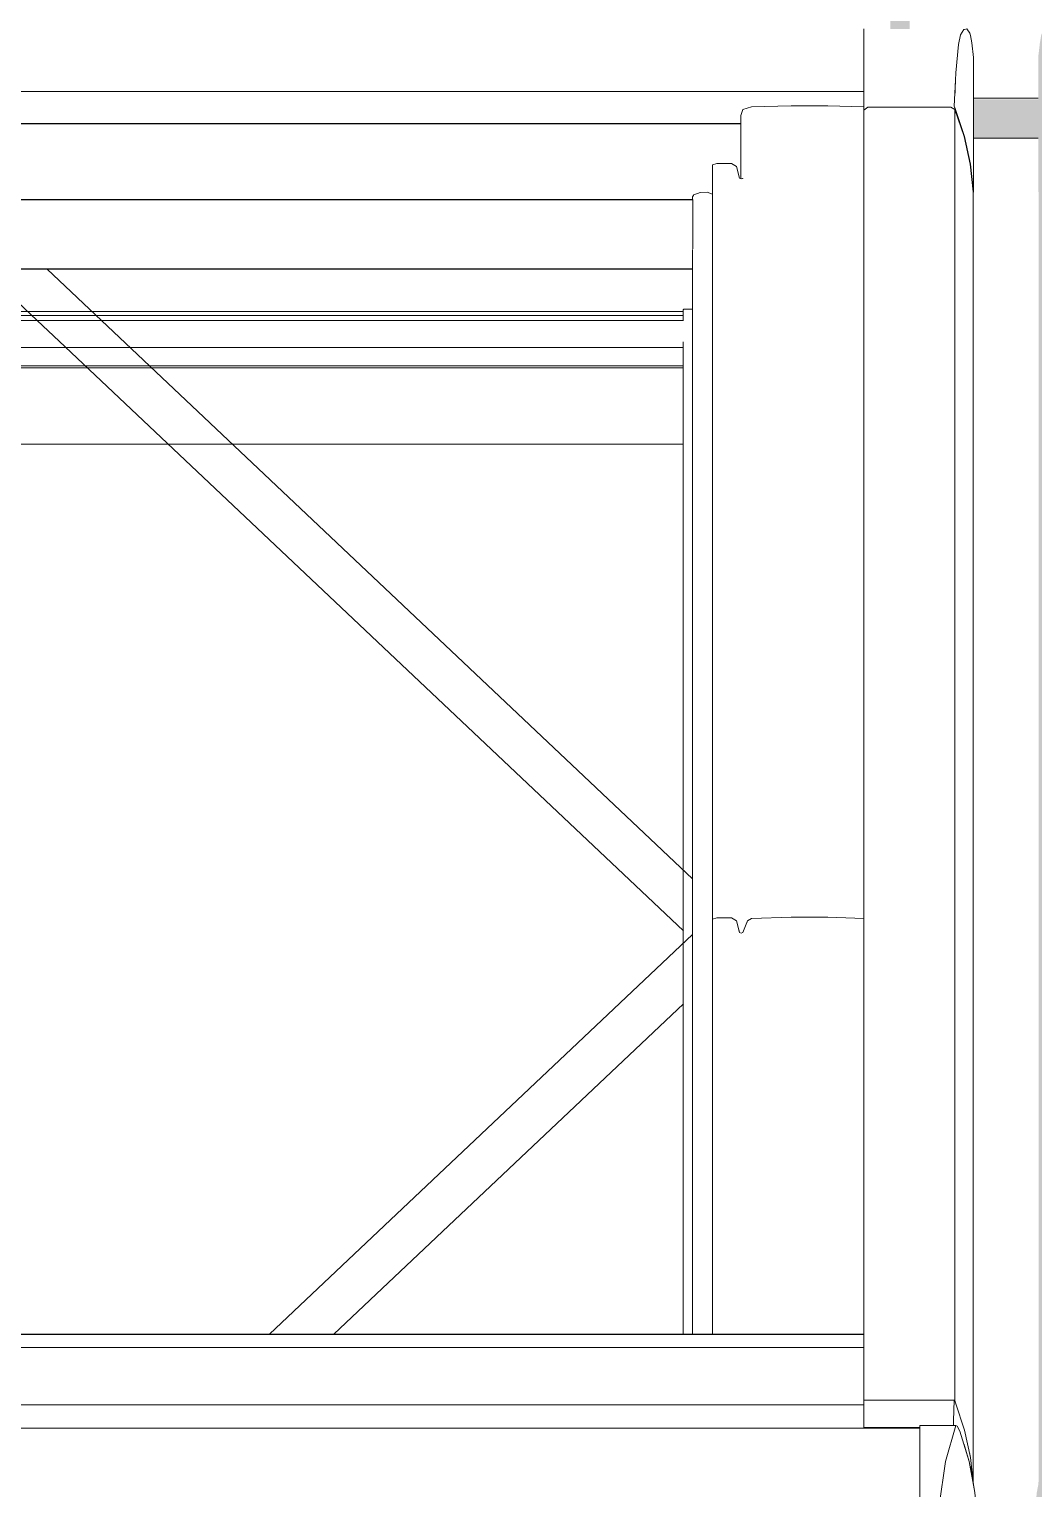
# Model space of a CAD drawing. Header units: metres. Extents: x -208 to 1512, y -277 to 123.
# Drawn here: x 841.907 to 842.351, y -3.63 to -2.984 of the extents above; entities that cross this region are included whole.
import ezdxf

# ---------------------------------------------------------------- set-up
doc = ezdxf.new("R2010")
doc.units = ezdxf.units.M
doc.header["$MEASUREMENT"] = 0
doc.linetypes.add('Wipeout_Contour', pattern=[1, 0, -1])
doc.layers.add('325 Dachfenster', color=7, linetype='Continuous')
doc.layers.add('918 Lageplan Beschriftung.x', color=7, linetype='Continuous')

# ---------------------------------------------------------------- blocks, each defined once
blk = doc.blocks.new('VELUX SlopeRoofBundle[39]_5', base_point=(825.25728, 0))
at = {"color": 254, "linetype": 'Wipeout_Contour', "lineweight": 0, "ltscale": 6735.235662}
blk.add_wipeout([(841.50987, -2.95926), (841.51025, -2.98422), (841.52193, -2.98422), (841.52193, -3.01187), (842.27633, -3.01187), (842.27633, -2.98422), (842.28801, -2.98422), (842.28839, -2.95926)], dxfattribs=at).dxf.layer = '325 Dachfenster'
at = {"color": 254, "linetype": 'Wipeout_Contour', "lineweight": 0, "ltscale": 3369.35011}
blk.add_wipeout([(842.32483, -3.01484), (842.32483, -3.01541), (842.33913, -3.01541), (842.33913, -3.01484)], dxfattribs=at).dxf.layer = '325 Dachfenster'
at = {"color": 254, "linetype": 'Wipeout_Contour', "lineweight": 0, "ltscale": 2526.189422}
blk.add_wipeout([(842.22283, -3.01983), (842.22183, -3.02258), (842.22284, -3.01991)], dxfattribs=at).dxf.layer = '325 Dachfenster'
at = {"color": 254, "linetype": 'Wipeout_Contour', "lineweight": 0, "ltscale": 6739.248234}
blk.add_wipeout([(842.20053, -3.56164), (842.20103, -3.56164), (842.20103, -3.05769), (842.20053, -3.05854), (842.20053, -3.05967), (842.20063, -3.05967), (842.20063, -3.08153), (842.20053, -3.0818)], dxfattribs=at).dxf.layer = '325 Dachfenster'
at = {"color": 254, "linetype": 'Wipeout_Contour', "lineweight": 0, "ltscale": 3369.350514}
blk.add_wipeout([(842.33913, -3.06787), (842.32463, -3.06787), (842.32463, -3.07367), (842.33913, -3.07367)], dxfattribs=at).dxf.layer = '325 Dachfenster'
at = {"color": 254, "linetype": 'Wipeout_Contour', "lineweight": 0, "ltscale": 3368.870344}
blk.add_wipeout([(842.20933, -3.37801), (842.20933, -3.56164), (842.21123, -3.56164), (842.21123, -3.37752)], dxfattribs=at).dxf.layer = '325 Dachfenster'
at = {"color": 254, "linetype": 'Wipeout_Contour', "lineweight": 0, "ltscale": 10107.083619}
blk.add_wipeout([(842.31797, -3.75667), (842.31873, -3.75858), (842.31873, -3.60447), (842.31763, -3.6023), (842.31699, -3.60202), (842.31249, -3.618), (842.3096, -3.63738), (842.30832, -3.65986), (842.30875, -3.68525), (842.31083, -3.71311), (842.31457, -3.74323), (842.31589, -3.74981)], dxfattribs=at).dxf.layer = '325 Dachfenster'
at = {"color": 254, "linetype": 'Wipeout_Contour', "lineweight": 0, "ltscale": 12634.180465}
blk.add_wipeout([(842.29651, -2.98422), (842.32183, -2.98422), (842.32314, -2.98607), (842.32353, -2.98718), (842.32407, -2.99035), (842.32483, -2.99685), (842.32483, -3.01484), (842.33913, -3.01484), (842.33913, -2.95558), (842.32677, -2.95558), (842.32677, -2.95834), (842.32676, -2.96046), (842.30113, -2.96046), (842.30113, -2.95926), (842.29714, -2.95926)], dxfattribs=at).dxf.layer = '325 Dachfenster'
at = {"color": 254, "linetype": 'Wipeout_Contour', "lineweight": 0, "ltscale": 5897.801092}
blk.add_wipeout([(842.32483, -3.05626), (842.32463, -3.05641), (842.32463, -3.06787), (842.33913, -3.06787), (842.33913, -3.03252), (842.32483, -3.03252), (842.32483, -3.04873)], dxfattribs=at).dxf.layer = '325 Dachfenster'
at = {"color": 254, "linetype": 'Wipeout_Contour', "lineweight": 0, "ltscale": 3368.836494}
blk.add_wipeout([(842.20103, -3.05769), (842.20103, -3.56164), (842.20383, -3.56164), (842.20383, -3.05656)], dxfattribs=at).dxf.layer = '325 Dachfenster'
at = {"color": 254, "linetype": 'Wipeout_Contour', "lineweight": 0, "ltscale": 3369.350689}
blk.add_wipeout([(842.33913, -3.07367), (842.32463, -3.07367), (842.32463, -3.0917), (842.33913, -3.0917)], dxfattribs=at).dxf.layer = '325 Dachfenster'
at = {"color": 254, "linetype": 'Wipeout_Contour', "lineweight": 0, "ltscale": 3368.887333}
blk.add_wipeout([(842.21123, -3.56164), (842.21783, -3.56164), (842.21783, -3.37752), (842.21123, -3.37752)], dxfattribs=at).dxf.layer = '325 Dachfenster'
at = {"color": 254, "linetype": 'Wipeout_Contour', "lineweight": 0, "ltscale": 3369.40731}
blk.add_wipeout([(842.35343, -3.01484), (842.33913, -3.01484), (842.33913, -3.01541), (842.35343, -3.01541)], dxfattribs=at).dxf.layer = '325 Dachfenster'
at = {"color": 254, "linetype": 'Wipeout_Contour', "lineweight": 0, "ltscale": 5053.155069}
blk.add_wipeout([(842.33913, -3.06787), (842.35363, -3.06787), (842.35363, -3.05641), (842.35343, -3.05626), (842.35343, -3.03252), (842.33913, -3.03252)], dxfattribs=at).dxf.layer = '325 Dachfenster'
at = {"color": 254, "linetype": 'Wipeout_Contour', "lineweight": 0, "ltscale": 3368.848283}
blk.add_wipeout([(842.20383, -3.56164), (842.20693, -3.56164), (842.20693, -3.05649), (842.20383, -3.05656)], dxfattribs=at).dxf.layer = '325 Dachfenster'
at = {"color": 254, "linetype": 'Wipeout_Contour', "lineweight": 0, "ltscale": 3367.619817}
blk.add_wipeout([(841.59773, -3.09043), (841.59773, -3.0905), (842.20053, -3.0905), (842.20053, -3.09043)], dxfattribs=at).dxf.layer = '325 Dachfenster'
at = {"color": 254, "linetype": 'Wipeout_Contour', "lineweight": 0, "ltscale": 8425.84988}
blk.add_wipeout([(842.32463, -3.0917), (842.32463, -3.62657), (842.32483, -3.62845), (842.32483, -3.62846), (842.32543, -3.63161), (842.32673, -3.64552), (842.32673, -3.66149), (842.32676, -3.70979), (842.33913, -3.70979), (842.33913, -3.0917)], dxfattribs=at).dxf.layer = '325 Dachfenster'
at = {"color": 254, "linetype": 'Wipeout_Contour', "lineweight": 0, "ltscale": 3368.904762}
blk.add_wipeout([(842.21783, -3.37752), (842.21783, -3.56164), (842.21993, -3.56164), (842.21993, -3.37879)], dxfattribs=at).dxf.layer = '325 Dachfenster'
at = {"color": 254, "linetype": 'Wipeout_Contour', "lineweight": 0, "ltscale": 12636.140747}
blk.add_wipeout([(842.33913, -3.01484), (842.35343, -3.01484), (842.35343, -2.99685), (842.3542, -2.99035), (842.35473, -2.98718), (842.35513, -2.98607), (842.35643, -2.98422), (842.38176, -2.98422), (842.38113, -2.95926), (842.37713, -2.95926), (842.37713, -2.96046), (842.3515, -2.96046), (842.3515, -2.95834), (842.3515, -2.95558), (842.33913, -2.95558)], dxfattribs=at).dxf.layer = '325 Dachfenster'
at = {"color": 254, "linetype": 'Wipeout_Contour', "lineweight": 0, "ltscale": 3368.85929}
blk.add_wipeout([(842.20693, -3.56164), (842.20933, -3.56164), (842.20933, -3.05731), (842.20693, -3.05649)], dxfattribs=at).dxf.layer = '325 Dachfenster'
at = {"color": 254, "linetype": 'Wipeout_Contour', "lineweight": 0, "ltscale": 3369.408514}
blk.add_wipeout([(842.33913, -3.06787), (842.33913, -3.07367), (842.35363, -3.07367), (842.35363, -3.06787)], dxfattribs=at).dxf.layer = '325 Dachfenster'
at = {"color": 254, "linetype": 'Wipeout_Contour', "lineweight": 0, "ltscale": 3367.619624}
blk.add_wipeout([(841.59763, -3.07982), (842.20063, -3.07982), (842.20063, -3.0748), (841.59763, -3.0748)], dxfattribs=at).dxf.layer = '325 Dachfenster'
at = {"color": 254, "linetype": 'Wipeout_Contour', "lineweight": 0, "ltscale": 3368.915791}
blk.add_wipeout([(842.22123, -3.38395), (842.22123, -3.56164), (842.22203, -3.56164), (842.22203, -3.38423)], dxfattribs=at).dxf.layer = '325 Dachfenster'
at = {"color": 254, "linetype": 'Wipeout_Contour', "lineweight": 0, "ltscale": 4211.874635}
blk.add_wipeout([(842.32283, -3.61796), (842.31873, -3.60447), (842.31873, -3.75858), (842.31985, -3.76324), (842.32283, -3.77361)], dxfattribs=at).dxf.layer = '325 Dachfenster'
at = {"color": 254, "linetype": 'Wipeout_Contour', "lineweight": 0, "ltscale": 3369.408688}
blk.add_wipeout([(842.35363, -3.07367), (842.33913, -3.07367), (842.33913, -3.0917), (842.35363, -3.0917)], dxfattribs=at).dxf.layer = '325 Dachfenster'
at = {"color": 254, "linetype": 'Wipeout_Contour', "lineweight": 0, "ltscale": 6735.239051}
blk.add_wipeout([(842.20063, -3.08067), (841.59763, -3.08067), (841.59763, -3.08153), (841.59773, -3.0818), (841.59773, -3.08258), (842.20053, -3.08258), (842.20053, -3.0818), (842.20063, -3.08153)], dxfattribs=at).dxf.layer = '325 Dachfenster'
at = {"color": 254, "linetype": 'Wipeout_Contour', "lineweight": 0, "ltscale": 3368.91899}
blk.add_wipeout([(842.22203, -3.38423), (842.22203, -3.56164), (842.22283, -3.56164), (842.22283, -3.38402)], dxfattribs=at).dxf.layer = '325 Dachfenster'
at = {"color": 254, "linetype": 'Wipeout_Contour', "lineweight": 0, "ltscale": 3369.547369}
blk.add_wipeout([(842.30113, -3.60202), (842.30113, -3.618), (842.31249, -3.618), (842.31699, -3.60202)], dxfattribs=at).dxf.layer = '325 Dachfenster'
at = {"color": 254, "linetype": 'Wipeout_Contour', "lineweight": 0, "ltscale": 4211.901502}
blk.add_wipeout([(842.32283, -3.61796), (842.32283, -3.77361), (842.32351, -3.77738), (842.32543, -3.78697), (842.32543, -3.63161)], dxfattribs=at).dxf.layer = '325 Dachfenster'
at = {"color": 254, "linetype": 'Wipeout_Contour', "lineweight": 0, "ltscale": 3367.619709}
blk.add_wipeout([(841.59773, -3.08258), (841.59773, -3.08364), (842.20053, -3.08364), (842.20053, -3.08258)], dxfattribs=at).dxf.layer = '325 Dachfenster'
at = {"color": 254, "linetype": 'Wipeout_Contour', "lineweight": 0, "ltscale": 8421.1046}
blk.add_wipeout([(842.33913, -3.0917), (842.33913, -3.70979), (842.35151, -3.70979), (842.35153, -3.66149), (842.35153, -3.64552), (842.35283, -3.63161), (842.35343, -3.62846), (842.35343, -3.62845), (842.35363, -3.62657), (842.35363, -3.0917)], dxfattribs=at).dxf.layer = '325 Dachfenster'
at = {"color": 254, "linetype": 'Wipeout_Contour', "lineweight": 0, "ltscale": 3368.924664}
blk.add_wipeout([(842.22283, -3.38402), (842.22283, -3.56164), (842.22483, -3.56164), (842.22483, -3.37886)], dxfattribs=at).dxf.layer = '325 Dachfenster'
at = {"color": 254, "linetype": 'Wipeout_Contour', "lineweight": 0, "ltscale": 3369.186351}
blk.add_wipeout([(842.27633, -3.60294), (842.27633, -3.60322), (842.30113, -3.60322), (842.30113, -3.60294)], dxfattribs=at).dxf.layer = '325 Dachfenster'
at = {"color": 254, "linetype": 'Wipeout_Contour', "lineweight": 0, "ltscale": 3369.510755}
blk.add_wipeout([(842.30113, -3.618), (842.30113, -3.63738), (842.3096, -3.63738), (842.31249, -3.618)], dxfattribs=at).dxf.layer = '325 Dachfenster'
at = {"color": 254, "linetype": 'Wipeout_Contour', "lineweight": 0, "ltscale": 3369.33026}
blk.add_wipeout([(842.32353, -3.6162), (842.32353, -3.62164), (842.32483, -3.62846), (842.32483, -3.62845)], dxfattribs=at).dxf.layer = '325 Dachfenster'
at = {"color": 254, "linetype": 'Wipeout_Contour', "lineweight": 0, "ltscale": 3367.619667}
blk.add_wipeout([(841.59763, -3.07982), (841.59763, -3.08067), (842.20063, -3.08067), (842.20063, -3.07982)], dxfattribs=at).dxf.layer = '325 Dachfenster'
at = {"color": 254, "linetype": 'Wipeout_Contour', "lineweight": 0, "ltscale": 3368.911663}
blk.add_wipeout([(842.21993, -3.37879), (842.21993, -3.56164), (842.22123, -3.56164), (842.22123, -3.38395)], dxfattribs=at).dxf.layer = '325 Dachfenster'
at = {"color": 254, "linetype": 'Wipeout_Contour', "lineweight": 0, "ltscale": 3368.932159}
blk.add_wipeout([(842.22483, -3.37886), (842.22483, -3.56164), (842.22663, -3.56164), (842.22663, -3.3778)], dxfattribs=at).dxf.layer = '325 Dachfenster'
at = {"color": 254, "linetype": 'Wipeout_Contour', "lineweight": 0, "ltscale": 5053.582722}
blk.add_wipeout([(842.27633, -3.60294), (842.30113, -3.60294), (842.30113, -3.60202), (842.31593, -3.60202), (842.31593, -3.59999), (842.27633, -3.59999)], dxfattribs=at).dxf.layer = '325 Dachfenster'
at = {"color": 254, "linetype": 'Wipeout_Contour', "lineweight": 0, "ltscale": 4211.411691}
blk.add_wipeout([(842.32083, -3.60403), (842.32083, -3.61138), (842.32283, -3.61796), (842.32353, -3.62164), (842.32353, -3.6162)], dxfattribs=at).dxf.layer = '325 Dachfenster'
at = {"color": 254, "linetype": 'Wipeout_Contour', "lineweight": 0, "ltscale": 3368.883275}
blk.add_wipeout([(842.21123, -3.04383), (842.21123, -3.37752), (842.21783, -3.37752), (842.21783, -3.04383)], dxfattribs=at).dxf.layer = '325 Dachfenster'
at = {"color": 254, "linetype": 'Wipeout_Contour', "lineweight": 0, "ltscale": 5052.61817}
blk.add_wipeout([(842.22203, -3.05055), (842.22203, -3.38423), (842.22283, -3.38402), (842.22283, -3.0503), (842.22273, -3.05033), (842.22273, -3.05036)], dxfattribs=at).dxf.layer = '325 Dachfenster'
at = {"color": 254, "linetype": 'Wipeout_Contour', "lineweight": 0, "ltscale": 3367.619722}
blk.add_wipeout([(841.59773, -3.08428), (842.20053, -3.08428), (842.20053, -3.08364), (841.59773, -3.08364)], dxfattribs=at).dxf.layer = '325 Dachfenster'
at = {"color": 254, "linetype": 'Wipeout_Contour', "lineweight": 0, "ltscale": 3368.970943}
blk.add_wipeout([(842.22663, -3.3778), (842.22663, -3.56164), (842.24423, -3.56164), (842.24423, -3.37723)], dxfattribs=at).dxf.layer = '325 Dachfenster'
at = {"color": 254, "linetype": 'Wipeout_Contour', "lineweight": 0, "ltscale": 3369.225337}
blk.add_wipeout([(842.27633, -3.59999), (842.31593, -3.59999), (842.3163, -3.59082), (842.27633, -3.59082)], dxfattribs=at).dxf.layer = '325 Dachfenster'
at = {"color": 254, "linetype": 'Wipeout_Contour', "lineweight": 0, "ltscale": 3367.62811}
blk.add_wipeout([(842.30113, -3.60322), (841.49713, -3.60322), (841.49713, -3.61935), (842.30113, -3.61935)], dxfattribs=at).dxf.layer = '325 Dachfenster'
at = {"color": 254, "linetype": 'Wipeout_Contour', "lineweight": 0, "ltscale": 3368.866274}
blk.add_wipeout([(842.21123, -3.04383), (842.20933, -3.04433), (842.20933, -3.37801), (842.21123, -3.37752)], dxfattribs=at).dxf.layer = '325 Dachfenster'
at = {"color": 254, "linetype": 'Wipeout_Contour', "lineweight": 0, "ltscale": 3368.911771}
blk.add_wipeout([(842.22203, -3.05055), (842.22123, -3.05027), (842.22123, -3.38395), (842.22203, -3.38423)], dxfattribs=at).dxf.layer = '325 Dachfenster'
at = {"color": 254, "linetype": 'Wipeout_Contour', "lineweight": 0, "ltscale": 3367.619777}
blk.add_wipeout([(841.59773, -3.09043), (842.20053, -3.09043), (842.20053, -3.08499), (841.59773, -3.08499)], dxfattribs=at).dxf.layer = '325 Dachfenster'
at = {"color": 254, "linetype": 'Wipeout_Contour', "lineweight": 0, "ltscale": 3369.038529}
blk.add_wipeout([(842.24423, -3.37723), (842.24423, -3.56164), (842.26043, -3.56164), (842.26043, -3.37723)], dxfattribs=at).dxf.layer = '325 Dachfenster'
at = {"color": 254, "linetype": 'Wipeout_Contour', "lineweight": 0, "ltscale": 5054.038508}
blk.add_wipeout([(842.31593, -3.60202), (842.31683, -3.60202), (842.31683, -3.59208), (842.31638, -3.5909), (842.3163, -3.59082), (842.31593, -3.59999)], dxfattribs=at).dxf.layer = '325 Dachfenster'
at = {"color": 254, "linetype": 'Wipeout_Contour', "lineweight": 0, "ltscale": 3367.627875}
blk.add_wipeout([(842.27633, -3.59644), (841.52193, -3.59644), (841.52193, -3.59875), (842.27633, -3.59875)], dxfattribs=at).dxf.layer = '325 Dachfenster'
at = {"color": 254, "linetype": 'Wipeout_Contour', "lineweight": 0, "ltscale": 3367.628432}
blk.add_wipeout([(841.49713, -3.61935), (841.49713, -3.64056), (842.30113, -3.64056), (842.30113, -3.61935)], dxfattribs=at).dxf.layer = '325 Dachfenster'
at = {"layer": '325 Dachfenster', "linetype": 'Continuous', "lineweight": 0, "flags": 128}
blk.add_lwpolyline([(842.30113, -3.82879), (842.30113, -3.82144), (842.30113, -3.81267), (842.30113, -3.80235), (842.30113, -3.79054), (842.30113, -3.77738), (842.30113, -3.76324), (842.30113, -3.75667), (842.30113, -3.74981), (842.30113, -3.74323), (842.30113, -3.71311), (842.30113, -3.68525), (842.30113, -3.65986), (842.30113, -3.63738), (842.30113, -3.618), (842.30113, -3.60202)], dxfattribs=at)
at = {"color": 254, "linetype": 'Wipeout_Contour', "lineweight": 0, "ltscale": 3368.907513}
blk.add_wipeout([(842.21993, -3.0451), (842.21993, -3.37879), (842.22123, -3.38395), (842.22123, -3.05027)], dxfattribs=at).dxf.layer = '325 Dachfenster'
at = {"color": 254, "linetype": 'Wipeout_Contour', "lineweight": 0, "ltscale": 11786.672213}
blk.add_wipeout([(842.20933, -3.05274), (841.58893, -3.05274), (841.58893, -3.05731), (841.59133, -3.05649), (841.59443, -3.05656), (841.59723, -3.05769), (841.59773, -3.05854), (841.59773, -3.05967), (842.20053, -3.05967), (842.20053, -3.05854), (842.20103, -3.05769), (842.20383, -3.05656), (842.20693, -3.05649), (842.20933, -3.05731)], dxfattribs=at).dxf.layer = '325 Dachfenster'
at = {"color": 254, "linetype": 'Wipeout_Contour', "lineweight": 0, "ltscale": 3367.619732}
blk.add_wipeout([(841.59773, -3.08499), (842.20053, -3.08499), (842.20053, -3.08428), (841.59773, -3.08428)], dxfattribs=at).dxf.layer = '325 Dachfenster'
at = {"color": 254, "linetype": 'Wipeout_Contour', "lineweight": 0, "ltscale": 2525.832573}
blk.add_wipeout([(842.20053, -3.0905), (841.91501, -3.0905), (842.20053, -3.36016)], dxfattribs=at).dxf.layer = '325 Dachfenster'
at = {"color": 254, "linetype": 'Wipeout_Contour', "lineweight": 0, "ltscale": 4210.88724}
blk.add_wipeout([(842.26043, -3.37723), (842.26043, -3.56164), (842.27633, -3.56164), (842.27633, -3.50489), (842.27633, -3.37775)], dxfattribs=at).dxf.layer = '325 Dachfenster'
at = {"color": 254, "linetype": 'Wipeout_Contour', "lineweight": 0, "ltscale": 5897.071174}
blk.add_wipeout([(842.31683, -3.59208), (842.31683, -3.60202), (842.31699, -3.60202), (842.31763, -3.6023), (842.31873, -3.60447), (842.32083, -3.61138), (842.32083, -3.60403)], dxfattribs=at).dxf.layer = '325 Dachfenster'
at = {"color": 254, "linetype": 'Wipeout_Contour', "lineweight": 0, "ltscale": 3367.627957}
blk.add_wipeout([(841.52193, -3.60322), (842.27633, -3.60322), (842.27633, -3.6015), (841.52193, -3.6015)], dxfattribs=at).dxf.layer = '325 Dachfenster'
at = {"layer": '325 Dachfenster', "linetype": 'Continuous', "lineweight": 0, "flags": 128}
blk.add_lwpolyline([(842.20693, -3.05649), (842.20933, -3.05731)], dxfattribs=at)
at = {"color": 254, "linetype": 'Wipeout_Contour', "lineweight": 0, "ltscale": 3369.135469}
blk.add_wipeout([(842.27633, -3.02019), (842.27633, -3.59082), (842.27803, -3.59082), (842.27803, -3.01893)], dxfattribs=at).dxf.layer = '325 Dachfenster'
at = {"color": 254, "linetype": 'Wipeout_Contour', "lineweight": 0, "ltscale": 3368.900677}
blk.add_wipeout([(842.21993, -3.0451), (842.21783, -3.04383), (842.21783, -3.37752), (842.21993, -3.37879)], dxfattribs=at).dxf.layer = '325 Dachfenster'
at = {"color": 254, "linetype": 'Wipeout_Contour', "lineweight": 0, "ltscale": 4212.002779}
blk.add_wipeout([(842.32333, -3.04401), (842.32333, -3.6153), (842.32353, -3.6162), (842.32463, -3.62657), (842.32463, -3.05626)], dxfattribs=at).dxf.layer = '325 Dachfenster'
at = {"color": 254, "linetype": 'Wipeout_Contour', "lineweight": 0, "ltscale": 3367.619448}
blk.add_wipeout([(841.59763, -3.05988), (841.59763, -3.07049), (842.20063, -3.07049), (842.20063, -3.05988)], dxfattribs=at).dxf.layer = '325 Dachfenster'
at = {"layer": '325 Dachfenster', "linetype": 'Continuous', "lineweight": 0, "flags": 128}
for points in [[(842.20933, -3.37801), (842.21123, -3.37752), (842.21783, -3.37752)], [(842.32483, -3.62846), (842.32483, -3.62845)]]:
    blk.add_lwpolyline(points, dxfattribs=at)
at = {"color": 254, "linetype": 'Wipeout_Contour', "lineweight": 0, "ltscale": 3369.212457}
blk.add_wipeout([(842.27803, -3.01893), (842.27803, -3.59082), (842.31483, -3.59082), (842.31483, -3.01893)], dxfattribs=at).dxf.layer = '325 Dachfenster'
at = {"color": 254, "linetype": 'Wipeout_Contour', "lineweight": 0, "ltscale": 4212.071586}
blk.add_wipeout([(842.32333, -3.04401), (842.32063, -3.03184), (842.32063, -3.60344), (842.32083, -3.60403), (842.32333, -3.6153)], dxfattribs=at).dxf.layer = '325 Dachfenster'
at = {"color": 254, "linetype": 'Wipeout_Contour', "lineweight": 0, "ltscale": 3368.920513}
blk.add_wipeout([(842.22283, -3.0503), (842.22283, -3.38402), (842.22483, -3.37886), (842.22483, -3.04514)], dxfattribs=at).dxf.layer = '325 Dachfenster'
at = {"color": 254, "linetype": 'Wipeout_Contour', "lineweight": 0, "ltscale": 3367.619369}
blk.add_wipeout([(841.59763, -3.05988), (842.20063, -3.05988), (842.20063, -3.05967), (841.59763, -3.05967)], dxfattribs=at).dxf.layer = '325 Dachfenster'
at = {"color": 254, "linetype": 'Wipeout_Contour', "lineweight": 0, "ltscale": 3367.619556}
blk.add_wipeout([(841.59763, -3.07049), (841.59763, -3.0748), (842.20063, -3.0748), (842.20063, -3.07049)], dxfattribs=at).dxf.layer = '325 Dachfenster'
at = {"layer": '325 Dachfenster', "linetype": 'Continuous', "lineweight": 0, "flags": 128}
for points in [[(841.59763, -3.05967), (842.20063, -3.05967)], [(842.20053, -3.05854), (842.20103, -3.05769)], [(842.20053, -3.05854), (842.20053, -3.05967)], [(842.20063, -3.05988), (842.20063, -3.05967)], [(842.20063, -3.08153), (842.20063, -3.08067), (842.20063, -3.07982), (842.20063, -3.0748), (842.20063, -3.07049), (842.20063, -3.05988)], [(842.20103, -3.05769), (842.20383, -3.05656)], [(842.20383, -3.05656), (842.20693, -3.05649)], [(842.21783, -3.37752), (842.21993, -3.37879)], [(842.21993, -3.37879), (842.22123, -3.38395)], [(842.22123, -3.38395), (842.22203, -3.38423)], [(842.22203, -3.38423), (842.22283, -3.38402)]]:
    blk.add_lwpolyline(points, dxfattribs=at)
at = {"color": 254, "linetype": 'Wipeout_Contour', "lineweight": 0, "ltscale": 5053.267031}
blk.add_wipeout([(842.31483, -3.01893), (842.31483, -3.59082), (842.3163, -3.59082), (842.31638, -3.5909), (842.31663, -3.59156), (842.31663, -3.01989)], dxfattribs=at).dxf.layer = '325 Dachfenster'
at = {"color": 254, "linetype": 'Wipeout_Contour', "lineweight": 0, "ltscale": 3368.92808}
blk.add_wipeout([(842.22663, -3.04408), (842.22483, -3.04514), (842.22483, -3.37886), (842.22663, -3.3778)], dxfattribs=at).dxf.layer = '325 Dachfenster'
at = {"color": 254, "linetype": 'Wipeout_Contour', "lineweight": 0, "ltscale": 3367.627315}
blk.add_wipeout([(841.52193, -3.56177), (841.52193, -3.56751), (842.27633, -3.56751), (842.27633, -3.56177)], dxfattribs=at).dxf.layer = '325 Dachfenster'
at = {"color": 254, "linetype": 'Wipeout_Contour', "lineweight": 0, "ltscale": 3367.627442}
blk.add_wipeout([(842.27633, -3.57098), (841.52193, -3.57098), (841.52193, -3.57329), (842.27633, -3.57329)], dxfattribs=at).dxf.layer = '325 Dachfenster'
at = {"color": 254, "linetype": 'Wipeout_Contour', "lineweight": 0, "ltscale": 3367.62759}
blk.add_wipeout([(841.52193, -3.5791), (841.52193, -3.58259), (842.27633, -3.58259), (842.27633, -3.5791)], dxfattribs=at).dxf.layer = '325 Dachfenster'
at = {"color": 254, "linetype": 'Wipeout_Contour', "lineweight": 0, "ltscale": 3367.627788}
blk.add_wipeout([(841.52193, -3.59202), (841.52193, -3.59296), (842.27633, -3.59296), (842.27633, -3.59202)], dxfattribs=at).dxf.layer = '325 Dachfenster'
at = {"color": 254, "linetype": 'Wipeout_Contour', "lineweight": 0, "ltscale": 4212.078013}
blk.add_wipeout([(842.31663, -3.01989), (842.31663, -3.59156), (842.31683, -3.59208), (842.32063, -3.60344), (842.32063, -3.03184)], dxfattribs=at).dxf.layer = '325 Dachfenster'
at = {"color": 254, "linetype": 'Wipeout_Contour', "lineweight": 0, "ltscale": 5895.133665}
blk.add_wipeout([(842.22283, -3.05023), (842.22183, -3.02258), (842.22183, -3.05048), (842.22203, -3.05055), (842.22273, -3.05036), (842.22273, -3.05033), (842.2228, -3.05031)], dxfattribs=at).dxf.layer = '325 Dachfenster'
at = {"color": 254, "linetype": 'Wipeout_Contour', "lineweight": 0, "ltscale": 3368.966869}
blk.add_wipeout([(842.24423, -3.04351), (842.22663, -3.04408), (842.22663, -3.3778), (842.24423, -3.37723)], dxfattribs=at).dxf.layer = '325 Dachfenster'
at = {"color": 254, "linetype": 'Wipeout_Contour', "lineweight": 0, "ltscale": 3367.627265}
blk.add_wipeout([(841.52193, -3.56164), (841.52193, -3.56177), (842.27633, -3.56177), (842.27633, -3.56164)], dxfattribs=at).dxf.layer = '325 Dachfenster'
at = {"color": 254, "linetype": 'Wipeout_Contour', "lineweight": 0, "ltscale": 3367.627406}
blk.add_wipeout([(841.52193, -3.56903), (841.52193, -3.57098), (842.27633, -3.57098), (842.27633, -3.56903)], dxfattribs=at).dxf.layer = '325 Dachfenster'
at = {"color": 254, "linetype": 'Wipeout_Contour', "lineweight": 0, "ltscale": 3367.627534}
blk.add_wipeout([(841.52193, -3.57605), (841.52193, -3.5791), (842.27633, -3.5791), (842.27633, -3.57605)], dxfattribs=at).dxf.layer = '325 Dachfenster'
at = {"color": 254, "linetype": 'Wipeout_Contour', "lineweight": 0, "ltscale": 3367.627839}
blk.add_wipeout([(841.52193, -3.59644), (842.27633, -3.59644), (842.27633, -3.59448), (841.52193, -3.59448)], dxfattribs=at).dxf.layer = '325 Dachfenster'
at = {"layer": '325 Dachfenster', "linetype": 'Continuous', "lineweight": 0, "flags": 128}
for points in [[(842.22283, -3.38402), (842.22483, -3.37886)], [(842.22483, -3.37886), (842.22663, -3.3778)], [(842.3163, -3.59082), (842.31593, -3.59999), (842.31593, -3.60202)], [(842.3163, -3.59082), (842.31638, -3.5909)], [(842.31638, -3.5909), (842.31683, -3.59208), (842.32083, -3.60403), (842.32353, -3.6162), (842.32483, -3.62845)], [(842.31699, -3.60202), (842.30113, -3.60202)], [(842.32676, -3.82879), (842.32676, -3.82144), (842.32675, -3.81267), (842.32674, -3.80235), (842.32673, -3.79916), (842.32578, -3.79054), (842.32543, -3.78697), (842.32351, -3.77738), (842.32283, -3.77361), (842.31985, -3.76324), (842.31873, -3.75858), (842.31797, -3.75667), (842.31589, -3.74981), (842.31457, -3.74323), (842.31083, -3.71311), (842.30875, -3.68525), (842.30832, -3.65986), (842.3096, -3.63738), (842.31249, -3.618), (842.31699, -3.60202)], [(842.31699, -3.60202), (842.31763, -3.6023)], [(842.31763, -3.6023), (842.31873, -3.60447), (842.32283, -3.61796), (842.32543, -3.63161), (842.32673, -3.64552), (842.32673, -3.64685)]]:
    blk.add_lwpolyline(points, dxfattribs=at)
at = {"color": 254, "linetype": 'Wipeout_Contour', "lineweight": 0, "ltscale": 3369.245391}
blk.add_wipeout([(842.22284, -3.01991), (842.22183, -3.02258), (842.22283, -3.05023), (842.22483, -3.04514)], dxfattribs=at).dxf.layer = '325 Dachfenster'
at = {"color": 254, "linetype": 'Wipeout_Contour', "lineweight": 0, "ltscale": 3369.034467}
blk.add_wipeout([(842.24423, -3.04351), (842.24423, -3.37723), (842.26043, -3.37723), (842.26043, -3.04351)], dxfattribs=at).dxf.layer = '325 Dachfenster'
at = {"color": 254, "linetype": 'Wipeout_Contour', "lineweight": 0, "ltscale": 6735.248995}
blk.add_wipeout([(841.59773, -3.36016), (841.59773, -3.3849), (841.78487, -3.56164), (842.01339, -3.56164), (842.20053, -3.3849), (842.20053, -3.36016), (841.91501, -3.0905), (841.88326, -3.0905)], dxfattribs=at).dxf.layer = '325 Dachfenster'
at = {"color": 254, "linetype": 'Wipeout_Contour', "lineweight": 0, "ltscale": 3367.627376}
blk.add_wipeout([(842.27633, -3.56751), (841.52193, -3.56751), (841.52193, -3.56903), (842.27633, -3.56903)], dxfattribs=at).dxf.layer = '325 Dachfenster'
at = {"color": 254, "linetype": 'Wipeout_Contour', "lineweight": 0, "ltscale": 3367.627485}
blk.add_wipeout([(841.52193, -3.57329), (841.52193, -3.57605), (842.27633, -3.57605), (842.27633, -3.57329)], dxfattribs=at).dxf.layer = '325 Dachfenster'
at = {"color": 254, "linetype": 'Wipeout_Contour', "lineweight": 0, "ltscale": 3367.627809}
blk.add_wipeout([(841.52193, -3.59296), (841.52193, -3.59448), (842.27633, -3.59448), (842.27633, -3.59296)], dxfattribs=at).dxf.layer = '325 Dachfenster'
at = {"color": 254, "linetype": 'Wipeout_Contour', "lineweight": 0, "ltscale": 3367.627919}
blk.add_wipeout([(841.52193, -3.59875), (841.52193, -3.6015), (842.27633, -3.6015), (842.27633, -3.59875)], dxfattribs=at).dxf.layer = '325 Dachfenster'
at = {"layer": '325 Dachfenster', "linetype": 'Continuous', "lineweight": 0, "flags": 128}
for points in [[(841.59773, -3.09043), (842.20053, -3.09043)], [(841.59773, -3.0905), (842.20053, -3.0905)], [(841.91501, -3.0905), (842.20053, -3.36016)], [(841.60183, -3.10931), (842.19643, -3.10931)], [(841.60183, -3.11101), (842.19643, -3.11101)], [(842.19663, -3.10825), (842.19643, -3.10846)], [(842.19643, -3.10846), (842.19643, -3.1132)], [(842.20053, -3.10825), (842.19663, -3.10825)], [(841.6017, -3.1132), (842.19657, -3.1132)], [(841.60183, -3.12522), (842.19643, -3.12522)], [(841.60183, -3.13335), (842.19643, -3.13335)], [(841.60183, -3.13413), (842.19643, -3.13413)], [(841.60183, -3.16786), (842.19643, -3.16786)], [(842.27633, -3.56751), (841.52193, -3.56751)], [(841.49713, -3.60322), (842.30113, -3.60322)], [(842.27633, -3.60322), (842.27633, -3.60294)], [(842.27633, -3.60294), (842.30113, -3.60294)]]:
    blk.add_lwpolyline(points, dxfattribs=at)
at = {"color": 254, "linetype": 'Wipeout_Contour', "lineweight": 0, "ltscale": 3368.964118}
blk.add_wipeout([(842.24423, -3.0182), (842.22663, -3.01876), (842.22663, -3.04408), (842.24423, -3.04351)], dxfattribs=at).dxf.layer = '325 Dachfenster'
at = {"color": 254, "linetype": 'Wipeout_Contour', "lineweight": 0, "ltscale": 3369.098668}
blk.add_wipeout([(842.26043, -3.04351), (842.26043, -3.37723), (842.27633, -3.37775), (842.27633, -3.04403)], dxfattribs=at).dxf.layer = '325 Dachfenster'
at = {"color": 254, "linetype": 'Wipeout_Contour', "lineweight": 0, "ltscale": 2525.938784}
blk.add_wipeout([(842.20053, -3.3849), (842.01339, -3.56164), (842.20053, -3.56164)], dxfattribs=at).dxf.layer = '325 Dachfenster'
at = {"color": 254, "linetype": 'Wipeout_Contour', "lineweight": 0, "ltscale": 3367.627716}
blk.add_wipeout([(841.52193, -3.58631), (841.52193, -3.5902), (842.27633, -3.5902), (842.27633, -3.58631)], dxfattribs=at).dxf.layer = '325 Dachfenster'
at = {"layer": '325 Dachfenster', "linetype": 'Continuous', "lineweight": 0, "flags": 128}
for points in [[(842.20053, -3.0818), (842.20053, -3.56164)], [(841.89913, -3.10238), (841.91059, -3.1132), (841.92032, -3.12239), (842.19657, -3.38328)], [(842.19643, -3.12267), (842.19643, -3.56164)], [(842.22663, -3.3778), (842.24423, -3.37723), (842.26043, -3.37723), (842.27633, -3.37775)], [(842.01339, -3.56164), (842.20053, -3.3849)], [(842.04184, -3.56164), (842.19657, -3.41552)], [(842.27633, -3.56164), (841.52193, -3.56164)]]:
    blk.add_lwpolyline(points, dxfattribs=at)
at = {"color": 254, "linetype": 'Wipeout_Contour', "lineweight": 0, "ltscale": 2526.191193}
blk.add_wipeout([(842.22283, -3.01983), (842.22663, -3.04408), (842.22663, -3.01876)], dxfattribs=at).dxf.layer = '325 Dachfenster'
at = {"color": 254, "linetype": 'Wipeout_Contour', "lineweight": 0, "ltscale": 3369.031739}
blk.add_wipeout([(842.26043, -3.0182), (842.24423, -3.0182), (842.24423, -3.04351), (842.26043, -3.04351)], dxfattribs=at).dxf.layer = '325 Dachfenster'
at = {"color": 254, "linetype": 'Wipeout_Contour', "lineweight": 0, "ltscale": 3367.627651}
blk.add_wipeout([(842.27633, -3.58259), (841.52193, -3.58259), (841.52193, -3.58631), (842.27633, -3.58631)], dxfattribs=at).dxf.layer = '325 Dachfenster'
at = {"color": 254, "linetype": 'Wipeout_Contour', "lineweight": 0, "ltscale": 3367.627763}
blk.add_wipeout([(841.52193, -3.59078), (841.52193, -3.59128), (842.27633, -3.59128), (842.27633, -3.59078)], dxfattribs=at).dxf.layer = '325 Dachfenster'
at = {"color": 254, "linetype": 'Wipeout_Contour', "lineweight": 0, "ltscale": 2526.666468}
blk.add_wipeout([(842.22283, -3.01983), (842.22483, -3.04514), (842.22663, -3.04408)], dxfattribs=at).dxf.layer = '325 Dachfenster'
at = {"color": 254, "linetype": 'Wipeout_Contour', "lineweight": 0, "ltscale": 3369.095919}
blk.add_wipeout([(842.26043, -3.04351), (842.27633, -3.04403), (842.27633, -3.01871), (842.26043, -3.0182)], dxfattribs=at).dxf.layer = '325 Dachfenster'
at = {"color": 254, "linetype": 'Wipeout_Contour', "lineweight": 0, "ltscale": 3367.627777}
blk.add_wipeout([(842.27633, -3.59169), (841.52193, -3.59169), (841.52193, -3.59202), (842.27633, -3.59202)], dxfattribs=at).dxf.layer = '325 Dachfenster'
at = {"color": 254, "linetype": 'Wipeout_Contour', "lineweight": 0, "ltscale": 3367.61897}
blk.add_wipeout([(841.57643, -3.02622), (841.57643, -3.03818), (842.22183, -3.03818), (842.22183, -3.02622)], dxfattribs=at).dxf.layer = '325 Dachfenster'
at = {"color": 254, "linetype": 'Wipeout_Contour', "lineweight": 0, "ltscale": 3367.627771}
blk.add_wipeout([(841.52193, -3.59128), (841.52193, -3.59169), (842.27633, -3.59169), (842.27633, -3.59128)], dxfattribs=at).dxf.layer = '325 Dachfenster'
at = {"color": 254, "linetype": 'Wipeout_Contour', "lineweight": 0, "ltscale": 3367.618883}
blk.add_wipeout([(841.57643, -3.02622), (842.22183, -3.02622), (842.22183, -3.02615), (841.57643, -3.02615)], dxfattribs=at).dxf.layer = '325 Dachfenster'
at = {"color": 254, "linetype": 'Wipeout_Contour', "lineweight": 0, "ltscale": 13470.477735}
blk.add_wipeout([(841.57643, -3.03818), (841.57643, -3.05048), (841.57703, -3.05027), (841.57833, -3.04511), (841.58043, -3.04383), (841.58703, -3.04383), (841.58893, -3.04433), (841.58893, -3.05274), (842.20933, -3.05274), (842.20933, -3.04433), (842.21123, -3.04383), (842.21783, -3.04383), (842.21993, -3.0451), (842.22123, -3.05027), (842.22183, -3.05048), (842.22183, -3.03818)], dxfattribs=at).dxf.layer = '325 Dachfenster'
at = {"color": 254, "linetype": 'Wipeout_Contour', "lineweight": 0, "ltscale": 3367.627757}
blk.add_wipeout([(841.52193, -3.59055), (841.52193, -3.59071), (842.27633, -3.59071), (842.27633, -3.59055)], dxfattribs=at).dxf.layer = '325 Dachfenster'
at = {"layer": '325 Dachfenster', "linetype": 'Continuous', "lineweight": 0, "flags": 128}
for points in [[(842.20933, -3.04433), (842.21123, -3.04383), (842.21783, -3.04383)], [(842.20933, -3.04433), (842.20933, -3.37801), (842.20933, -3.56164)]]:
    blk.add_lwpolyline(points, dxfattribs=at)
at = {"color": 254, "linetype": 'Wipeout_Contour', "lineweight": 0, "ltscale": 13470.474557}
blk.add_wipeout([(842.27633, -3.01187), (841.52193, -3.01187), (841.52193, -3.01871), (841.53783, -3.0182), (841.55403, -3.0182), (841.57163, -3.01876), (841.57543, -3.01983), (841.57643, -3.02258), (841.57643, -3.02615), (842.22183, -3.02615), (842.22183, -3.02258), (842.22283, -3.01983), (842.22663, -3.01876), (842.24423, -3.0182), (842.26043, -3.0182), (842.27633, -3.01871)], dxfattribs=at).dxf.layer = '325 Dachfenster'
at = {"color": 254, "linetype": 'Wipeout_Contour', "lineweight": 0, "ltscale": 3369.891545}
blk.add_wipeout([(842.22283, -3.05023), (842.2228, -3.05031), (842.22283, -3.0503), (842.22483, -3.04514)], dxfattribs=at).dxf.layer = '325 Dachfenster'
at = {"color": 254, "linetype": 'Wipeout_Contour', "lineweight": 0, "ltscale": 3367.627759}
blk.add_wipeout([(842.27633, -3.59071), (841.52193, -3.59071), (841.52193, -3.59078), (842.27633, -3.59078)], dxfattribs=at).dxf.layer = '325 Dachfenster'
at = {"layer": '325 Dachfenster', "linetype": 'Continuous', "lineweight": 0, "flags": 128}
for points in [[(842.22183, -3.02258), (842.22283, -3.01983)], [(841.57643, -3.02615), (842.22183, -3.02615)], [(842.22183, -3.05048), (842.22183, -3.02258)], [(842.21783, -3.04383), (842.21993, -3.0451)], [(842.21993, -3.0451), (842.22123, -3.05027)], [(842.22123, -3.05027), (842.22203, -3.05055)], [(842.22203, -3.05055), (842.22273, -3.05036)], [(842.22273, -3.05036), (842.22273, -3.05033)], [(842.2228, -3.05031), (842.22283, -3.05023)]]:
    blk.add_lwpolyline(points, dxfattribs=at)
at = {"color": 254, "linetype": 'Wipeout_Contour', "lineweight": 0, "ltscale": 11789.342985}
blk.add_wipeout([(842.27633, -3.02019), (842.27803, -3.01893), (842.31483, -3.01893), (842.31663, -3.01989), (842.32063, -3.03184), (842.32333, -3.04401), (842.32463, -3.05626), (842.32463, -3.05641), (842.32483, -3.05626), (842.32353, -3.04401), (842.32083, -3.03184), (842.31683, -3.01989), (842.31641, -3.01879), (842.27633, -3.01879)], dxfattribs=at).dxf.layer = '325 Dachfenster'
at = {"color": 254, "linetype": 'Wipeout_Contour', "lineweight": 0, "ltscale": 3367.627752}
blk.add_wipeout([(841.52193, -3.5902), (841.52193, -3.59055), (842.27633, -3.59055), (842.27633, -3.5902)], dxfattribs=at).dxf.layer = '325 Dachfenster'
at = {"layer": '325 Dachfenster', "linetype": 'Continuous', "lineweight": 0, "flags": 128}
for points in [[(842.27633, -3.59296), (841.52193, -3.59296)], [(842.27633, -3.60294), (842.27633, -3.59999), (842.27633, -3.59082)], [(842.3163, -3.59082), (842.27633, -3.59082)]]:
    blk.add_lwpolyline(points, dxfattribs=at)
at = {"color": 254, "linetype": 'Wipeout_Contour', "lineweight": 0, "ltscale": 4211.047857}
blk.add_wipeout([(842.27633, -3.00365), (842.27633, -3.01836), (842.31633, -3.01836), (842.31683, -3.00685), (842.31696, -3.00365)], dxfattribs=at).dxf.layer = '325 Dachfenster'
at = {"layer": '325 Dachfenster', "linetype": 'Continuous', "lineweight": 0, "flags": 128}
blk.add_lwpolyline([(841.52193, -3.01187), (842.27633, -3.01187)], dxfattribs=at)
at = {"color": 254, "linetype": 'Wipeout_Contour', "lineweight": 0, "ltscale": 3369.209739}
blk.add_wipeout([(842.27633, -3.01836), (842.27633, -3.01879), (842.31641, -3.01879), (842.31633, -3.01836)], dxfattribs=at).dxf.layer = '325 Dachfenster'
at = {"layer": '325 Dachfenster', "linetype": 'Continuous', "lineweight": 0, "flags": 128}
for points in [[(842.22283, -3.01983), (842.22663, -3.01876), (842.24423, -3.0182), (842.26043, -3.0182), (842.27633, -3.01871)], [(842.27633, -3.01879), (842.27633, -3.01836)], [(842.27633, -3.02019), (842.27633, -3.01879)], [(842.27803, -3.01893), (842.27633, -3.02019)], [(842.27633, -3.02019), (842.27633, -3.59082)]]:
    blk.add_lwpolyline(points, dxfattribs=at)
at = {"color": 254, "linetype": 'Wipeout_Contour', "lineweight": 0, "ltscale": 3369.124673}
blk.add_wipeout([(842.31641, -3.01879), (842.31683, -3.01989), (842.31683, -3.00685), (842.31633, -3.01836)], dxfattribs=at).dxf.layer = '325 Dachfenster'
at = {"color": 254, "linetype": 'Wipeout_Contour', "lineweight": 0, "ltscale": 3369.238636}
blk.add_wipeout([(842.27633, -2.99113), (842.27633, -3.00365), (842.31696, -3.00365), (842.31817, -2.99113)], dxfattribs=at).dxf.layer = '325 Dachfenster'
at = {"color": 254, "linetype": 'Wipeout_Contour', "lineweight": 0, "ltscale": 6738.725179}
blk.add_wipeout([(842.31683, -3.00685), (842.31683, -3.01989), (842.32083, -3.03184), (842.32083, -2.98451), (842.32054, -2.98457), (842.31913, -2.98692), (842.31817, -2.99113), (842.31696, -3.00365)], dxfattribs=at).dxf.layer = '325 Dachfenster'
at = {"layer": '325 Dachfenster', "linetype": 'Continuous', "lineweight": 0, "flags": 128}
for points in [[(842.31483, -3.01893), (842.27803, -3.01893)], [(842.31663, -3.01989), (842.31483, -3.01893)], [(842.31633, -3.01836), (842.31641, -3.01879)], [(842.31663, -3.01989), (842.31663, -3.59156)]]:
    blk.add_lwpolyline(points, dxfattribs=at)
at = {"color": 254, "linetype": 'Wipeout_Contour', "lineweight": 0, "ltscale": 4211.094546}
blk.add_wipeout([(842.27633, -2.98457), (842.32054, -2.98457), (842.32083, -2.98451), (842.32183, -2.98422), (842.27633, -2.98422)], dxfattribs=at).dxf.layer = '325 Dachfenster'
at = {"color": 254, "linetype": 'Wipeout_Contour', "lineweight": 0, "ltscale": 3369.245932}
blk.add_wipeout([(842.27633, -2.98692), (842.31913, -2.98692), (842.32054, -2.98457), (842.27633, -2.98457)], dxfattribs=at).dxf.layer = '325 Dachfenster'
at = {"color": 254, "linetype": 'Wipeout_Contour', "lineweight": 0, "ltscale": 3369.23427}
blk.add_wipeout([(842.27633, -2.99113), (842.31817, -2.99113), (842.31913, -2.98692), (842.27633, -2.98692)], dxfattribs=at).dxf.layer = '325 Dachfenster'
at = {"layer": '325 Dachfenster', "linetype": 'Continuous', "lineweight": 0, "flags": 128}
blk.add_lwpolyline([(842.27633, -3.01836), (842.27633, -3.00365), (842.27633, -2.99113), (842.27633, -2.98692), (842.27633, -2.98457), (842.27633, -2.98422)], dxfattribs=at)
at = {"color": 254, "linetype": 'Wipeout_Contour', "lineweight": 0, "ltscale": 5053.73836}
blk.add_wipeout([(842.32083, -2.98451), (842.32083, -3.03184), (842.32353, -3.04401), (842.32353, -2.98718), (842.32314, -2.98607), (842.32183, -2.98422)], dxfattribs=at).dxf.layer = '325 Dachfenster'
at = {"color": 254, "linetype": 'Wipeout_Contour', "lineweight": 0, "ltscale": 4211.736951}
blk.add_wipeout([(842.32353, -3.04401), (842.32483, -3.05626), (842.32483, -2.99685), (842.32407, -2.99035), (842.32353, -2.98718)], dxfattribs=at).dxf.layer = '325 Dachfenster'
at = {"layer": '325 Dachfenster', "linetype": 'Continuous', "lineweight": 0, "flags": 128}
for points in [[(842.31633, -3.01836), (842.31683, -3.00685), (842.31696, -3.00365), (842.31817, -2.99113), (842.31913, -2.98692), (842.32054, -2.98457), (842.32083, -2.98451), (842.32183, -2.98422), (842.32314, -2.98607), (842.32353, -2.98718), (842.32407, -2.99035), (842.32483, -2.99685)], [(842.32483, -3.05626), (842.32483, -2.99685)], [(842.35343, -3.01484), (842.33913, -3.01484), (842.32483, -3.01484)], [(842.32483, -3.05626), (842.32353, -3.04401), (842.32083, -3.03184), (842.31683, -3.01989), (842.31641, -3.01879)], [(842.32463, -3.05626), (842.32333, -3.04401), (842.32063, -3.03184), (842.31663, -3.01989)], [(842.35343, -3.03252), (842.33913, -3.03252), (842.32483, -3.03252)], [(842.32463, -3.05626), (842.32463, -3.62657)], [(842.32463, -3.05641), (842.32483, -3.05626)]]:
    blk.add_lwpolyline(points, dxfattribs=at)
blk = doc.blocks.new('Dachfläche_70_5', base_point=(843.22913, -2.19932))
at = {"layer": '325 Dachfenster', "linetype": 'Continuous', "lineweight": 0}
blk.add_blockref('VELUX SlopeRoofBundle[39]_5', (825.25728, 0), dxfattribs=at)

msp = doc.modelspace()

# ---------------------------------------------------------------- hatches: boundary and pattern name
at = {"layer": '918 Lageplan Beschriftung.x', "linetype": 'Continuous', "lineweight": 0, "true_color": 0x3f0000}
msp.add_hatch(color=18, dxfattribs=at).paths.add_polyline_path([(825.31254, -15.07), (830.63228, -15.07), (830.63228, -15.97), (838.86228, -15.97), (838.86228, -15.07), (844.19207, -15.07), (844.24254, 0.07), (838.34728, 0.07), (838.34728, 0.8), (831.14728, 0.8), (831.14728, 0.07), (825.25702, 0.07)])

# ---------------------------------------------------------------- next in the draw order: block references
at = {"layer": '325 Dachfenster', "color": 7, "linetype": 'Continuous', "lineweight": 13, "true_color": 0xf4f4f4}
msp.add_blockref('Dachfläche_70_5', (843.22913, -2.19932), dxfattribs=at)

doc.saveas('drawing.dxf')
